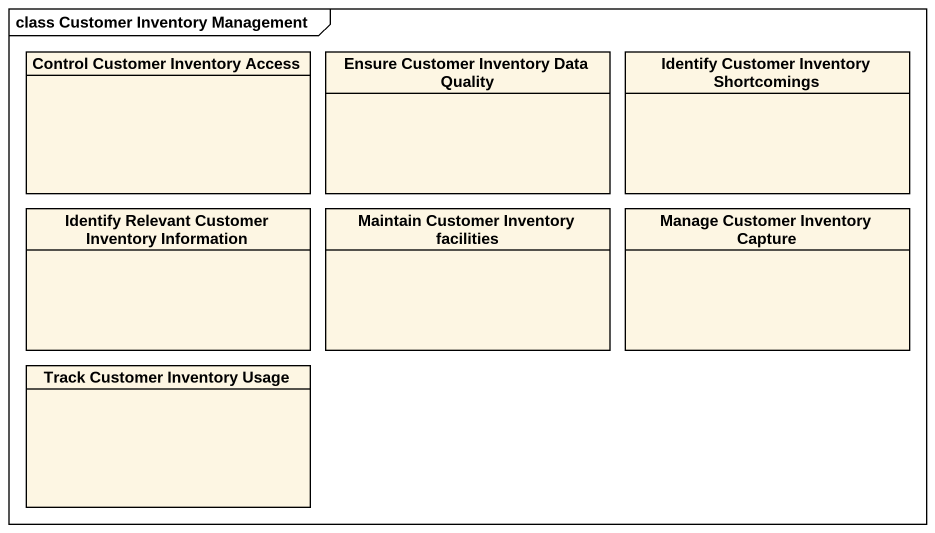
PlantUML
@startuml
mainframe class Customer Inventory Management
hide circle
hide empty members
class "Control Customer Inventory Access" as Control_Customer_Inventory
class "Ensure Customer Inventory Data Quality" as Ensure_Customer_Inventory
class "Identify Customer Inventory Shortcomings" as Identify_Customer_Inventory
class "Identify Relevant Customer Inventory Information" as Identify_Relevant_Customer
class "Maintain Customer Inventory facilities" as Maintain_Customer_Inventory
class "Manage Customer Inventory Capture" as Manage_Customer_Inventory
class "Track Customer Inventory Usage" as Track_Customer_Inventory
@enduml
